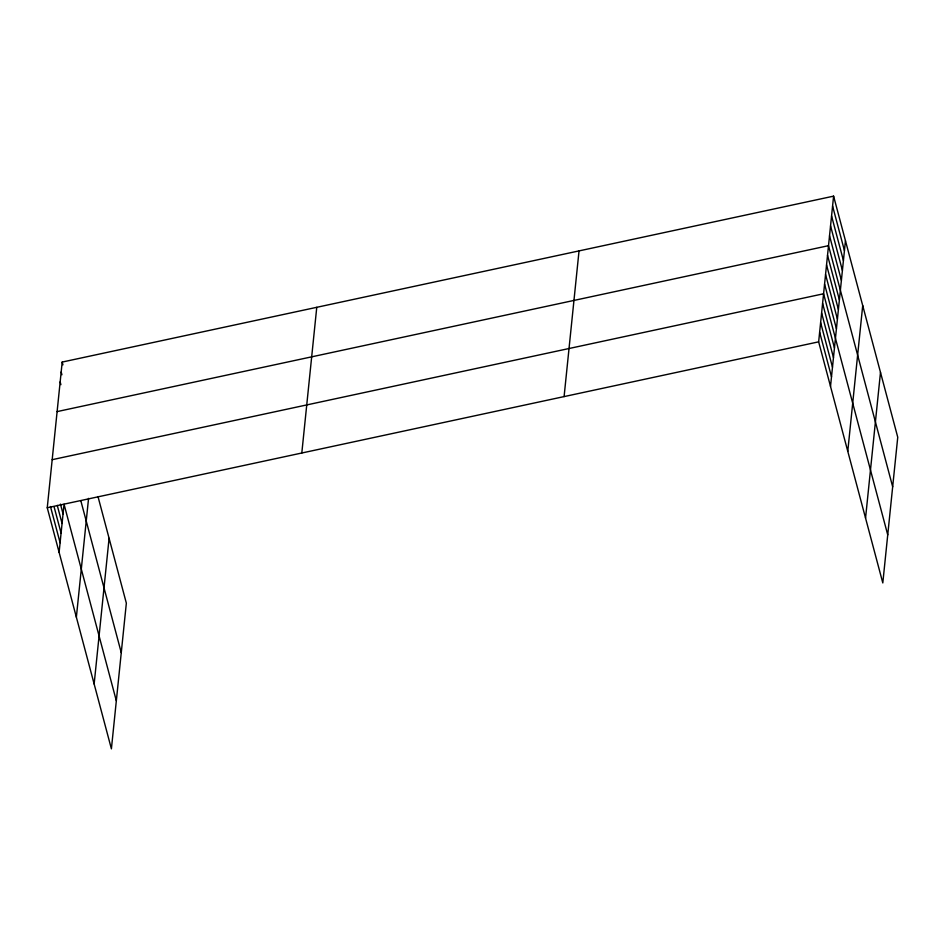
<?xml version="1.0" encoding="UTF-8"?>
<svg xmlns="http://www.w3.org/2000/svg" width="945" height="945" viewBox="0 0 945 945"><rect width="100%" height="100%" fill="white"/><g stroke="black" fill="none" stroke-linecap="round" stroke-linejoin="round"><path stroke-width="1.42" d="M97.985 496.55L126.346 603.158L111.404 748.853L47.25 507.76L62.193 362.065L833.596 196.147L897.75 437.24L882.807 582.935L818.653 341.842L833.596 196.147M59.11 552.341L64.047 504.252L116.329 700.777M76.368 617.191L88.558 498.381M94.146 684.003L109.088 538.307M301.809 453.009L316.764 307.314M564.094 396.593L579.037 250.897M830.513 386.422L845.456 240.715M847.771 451.273L862.714 305.566M865.549 518.084L880.492 372.389M57.113 411.595L828.517 245.676L892.671 486.769M52.188 459.683L823.591 293.765L887.733 534.858M47.25 507.76L818.653 341.842M832.58 206.045L844.44 250.626M831.565 215.956L843.424 260.536M830.549 225.867L842.408 270.447M829.533 235.777L841.393 280.346M827.536 255.304L839.396 299.872M826.544 264.919L838.404 309.487M825.564 274.534L837.424 319.103M824.572 284.15L836.431 328.718M822.599 303.38L834.459 347.961M821.618 312.996L833.478 357.576M820.626 322.611L832.486 367.192M819.646 332.227L831.505 376.807M62.193 362.065L62.937 364.853M61.177 371.964L61.921 374.752M60.161 381.874L60.905 384.662M80.833 500.755L121.267 652.688M60.456 504.122L63.055 513.879M57.255 505.386L62.075 523.495M54.042 506.638L61.082 533.11M50.463 506.508L60.102 542.725"/></g></svg>
